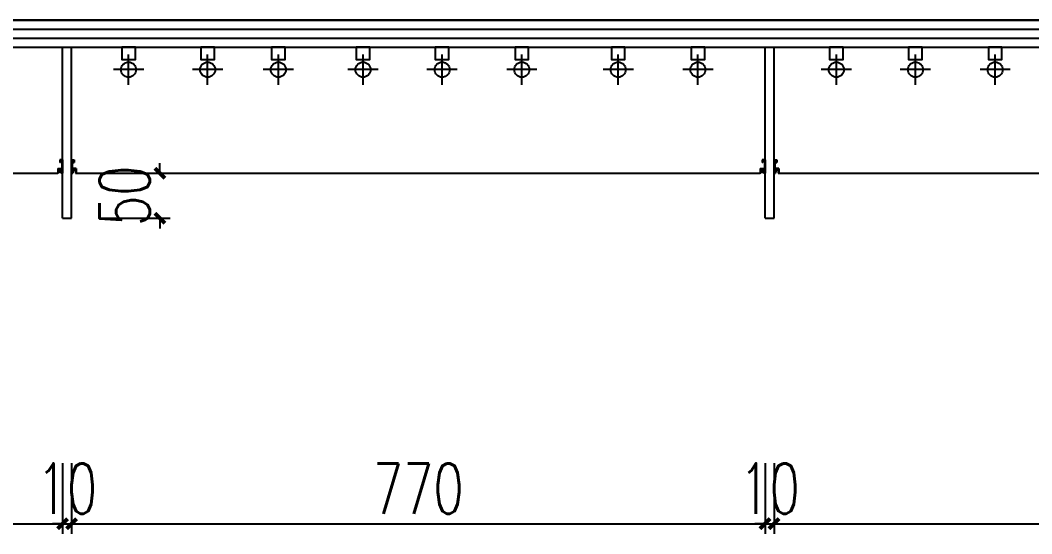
# Model space of a CAD drawing. Header units: millimetres. Extents: x 5625199 to 7433318, y -3316392 to -2552493.
# Drawn here: x 5940188 to 5941311, y -2593437 to -2592866 of the extents above; entities that cross this region are included whole.
import ezdxf

# ---------------------------------------------------------------- set-up
doc = ezdxf.new("R2010")
doc.units = ezdxf.units.MM
doc.header["$PDMODE"] = 35
doc.header["$PDSIZE"] = -10
for name, color, linetype in [('155', 155, 'Continuous'), ('C-灯具', 51, 'Continuous'), ('D-外部标注', 165, 'Continuous'), ('P-天花', 4, 'Continuous')]:
    doc.layers.add(name, color=color, linetype=linetype)
doc.styles.add('标注-尺寸', font='simplex.shx', dxfattribs={"width": 0.7})
doc.dimstyles.new('MS55', dxfattribs={"dimscale": 0, "dimtxt": 5, "dimasz": 1, "dimexe": 1, "dimexo": 0.8, "dimgap": 1, "dimtad": 1, "dimdec": 0, "dimrnd": 5, "dimdsep": 46, "dimtxsty": '标注-尺寸', "dimblk": 'ARCHTICK', "dimcen": 0, "dimdle": 0.5, "dimclrd": 256, "dimclre": 256, "dimclrt": 50, "dimadec": 0, "dimazin": 0, "dimtfac": 1, "dimtdec": 0, "dimtix": 1, "dimtofl": 0, "dimtmove": 2, "dimatfit": 3, "dimldrblk": 'jt2', "dimfxl": 6, "dimfxlon": 1, "dimtvp": 1, "dimtolj": 1, "dimtzin": 0, "dimarcsym": 0})

# ---------------------------------------------------------------- blocks, each defined once
blk = doc.blocks.new('A$C0C1D23EB')
at = {"layer": 'D-外部标注', "color": 8, "linetype": 'ByBlock'}
for p, q in [((0, 10), (0, 0)), ((0, 10), (2, 10)), ((0.5, 9.5), (0.5, 0.5)), ((0.5, 9.5), (1.5, 9.5)), ((1.5, 9.5), (1.5, 8)), ((1.5, 8), (2, 8)), ((2, 10), (2, 8)), ((0, 0), (1, 0)), ((3.5, 3.5), (0.5, 3.5)), ((3, 3), (0.5, 3)), ((0.5, 0.5), (0.64, 0.5)), ((0.64, 0.5), (1.47, 3)), ((1, 0), (2, 3)), ((3, 3), (3, 0)), ((3, 0), (3.5, 0)), ((3.5, 3.5), (3.5, 0))]:
    blk.add_line(p, q, dxfattribs=at)
blk = doc.blocks.new('A$C3DAF4441')
at = {"layer": 'C-灯具'}
for p, q in [((21.9, 54.3), (21.9, 10.5)), ((0, 32.4), (43.8, 32.4))]:
    blk.add_line(p, q, dxfattribs=at)
blk.add_lwpolyline([(12.1, 0), (31.7, 0), (31.7, 17.7), (12.1, 17.7)], close=True, dxfattribs=at)
blk.add_circle((21.9, 32.4), 10.9, dxfattribs=at)
blk = doc.blocks.new('_ArchTick')
at = {"color": 0, "linetype": 'ByBlock', "const_width": 0.4}
blk.add_lwpolyline([(-0.5, -0.5), (0.5, 0.5)], dxfattribs=at)
blk = doc.blocks.new('*D735')
at = {"layer": '155', "lineweight": -2, "ltscale": 500, "transparency": 16777216}
for p, q in [((5939465.2, -2593358.4), (5939465.2, -2593436.7)), ((5940235.3, -2593358.4), (5940235.3, -2593436.7)), ((5939459.6, -2593425.5), (5940240.9, -2593425.5))]:
    blk.add_line(p, q, dxfattribs=at)
at = {"layer": 'Defpoints', "color": 0, "transparency": 16777216}
for p in [(5940235.3, -2593086.2), (5939465.2, -2593286.2), (5940235.3, -2593425.5)]:
    blk.add_point(p, dxfattribs=at)
at = {"layer": '155', "linetype": 'ByBlock', "lineweight": -2, "transparency": 16777216, "xscale": 11.18012611700634, "yscale": 11.18012611700634, "zscale": 11.18012611700634, "rotation": 180}
blk.add_blockref('_ArchTick', (5939465.2, -2593425.5), dxfattribs=at)
at = {"layer": '155', "linetype": 'ByBlock', "lineweight": -2, "transparency": 16777216, "xscale": 11.18012611700634, "yscale": 11.18012611700634, "zscale": 11.18012611700634}
blk.add_blockref('_ArchTick', (5940235.3, -2593425.5), dxfattribs=at)
at = {"layer": '155', "color": 50, "ltscale": 500, "transparency": 16777216, "insert": (5939850.2, -2593386.4), "char_height": 55.9, "attachment_point": 5, "style": '标注-尺寸'}
blk.add_mtext('\\A1;770', dxfattribs=at)
blk = doc.blocks.new('jt2')
at = {"ltscale": 0.1}
blk.add_line((0, 0), (-1, 0), dxfattribs=at)
at = {"color": 6, "ltscale": 0.1}
blk.add_lwpolyline([(-1.22, 1.26), (-0.72, 1.5), (0.02, 0), (-0.72, -1.5), (-1.22, -1.26), (0, 0), (-1.22, 1.26)], dxfattribs=at)
blk = doc.blocks.new('*D736')
at = {"layer": '155', "lineweight": -2, "ltscale": 500, "transparency": 16777216}
for p, q in [((5940235.3, -2593358.4), (5940235.3, -2593436.7)), ((5940245.3, -2593358.4), (5940245.3, -2593436.7)), ((5940235.3, -2593425.5), (5940224.1, -2593425.5)), ((5940245.3, -2593425.5), (5940256.5, -2593425.5))]:
    blk.add_line(p, q, dxfattribs=at)
at = {"layer": 'Defpoints', "color": 0, "transparency": 16777216}
for p in [(5940235.3, -2593086.2), (5940245.3, -2593086.2), (5940245.3, -2593425.5)]:
    blk.add_point(p, dxfattribs=at)
at = {"layer": '155', "linetype": 'ByBlock', "lineweight": -2, "transparency": 16777216, "xscale": 11.18012611700634, "yscale": 11.18012611700634, "zscale": 11.18012611700634}
blk.add_blockref('_ArchTick', (5940235.3, -2593425.5), dxfattribs=at)
at = {"layer": '155', "linetype": 'ByBlock', "lineweight": -2, "transparency": 16777216, "xscale": 11.18012611700634, "yscale": 11.18012611700634, "zscale": 11.18012611700634, "rotation": 180}
blk.add_blockref('_ArchTick', (5940245.3, -2593425.5), dxfattribs=at)
at = {"layer": '155', "color": 50, "ltscale": 500, "transparency": 16777216, "insert": (5940240.3, -2593386.4), "char_height": 55.9, "attachment_point": 5, "style": '标注-尺寸'}
blk.add_mtext('\\A1;10', dxfattribs=at)
blk = doc.blocks.new('*D737')
at = {"layer": '155', "lineweight": -2, "ltscale": 500, "transparency": 16777216}
for p, q in [((5940245.3, -2593358.4), (5940245.3, -2593436.7)), ((5941015.3, -2593358.4), (5941015.3, -2593436.7)), ((5940239.7, -2593425.5), (5941020.9, -2593425.5))]:
    blk.add_line(p, q, dxfattribs=at)
at = {"layer": 'Defpoints', "color": 0, "transparency": 16777216}
for p in [(5940245.3, -2593086.2), (5941015.3, -2593086.2), (5941015.3, -2593425.5)]:
    blk.add_point(p, dxfattribs=at)
at = {"layer": '155', "linetype": 'ByBlock', "lineweight": -2, "transparency": 16777216, "xscale": 11.18012611700634, "yscale": 11.18012611700634, "zscale": 11.18012611700634, "rotation": 180}
blk.add_blockref('_ArchTick', (5940245.3, -2593425.5), dxfattribs=at)
at = {"layer": '155', "linetype": 'ByBlock', "lineweight": -2, "transparency": 16777216, "xscale": 11.18012611700634, "yscale": 11.18012611700634, "zscale": 11.18012611700634}
blk.add_blockref('_ArchTick', (5941015.3, -2593425.5), dxfattribs=at)
at = {"layer": '155', "color": 50, "ltscale": 500, "transparency": 16777216, "insert": (5940630.3, -2593386.4), "char_height": 55.9, "attachment_point": 5, "style": '标注-尺寸'}
blk.add_mtext('\\A1;770', dxfattribs=at)
blk = doc.blocks.new('*D738')
at = {"layer": '155', "lineweight": -2, "ltscale": 500, "transparency": 16777216}
for p, q in [((5941015.3, -2593358.4), (5941015.3, -2593436.7)), ((5941025.3, -2593358.4), (5941025.3, -2593436.7)), ((5941015.3, -2593425.5), (5941004.1, -2593425.5)), ((5941025.3, -2593425.5), (5941036.5, -2593425.5))]:
    blk.add_line(p, q, dxfattribs=at)
at = {"layer": 'Defpoints', "color": 0, "transparency": 16777216}
for p in [(5941015.3, -2593086.2), (5941025.3, -2593086.2), (5941025.3, -2593425.5)]:
    blk.add_point(p, dxfattribs=at)
at = {"layer": '155', "linetype": 'ByBlock', "lineweight": -2, "transparency": 16777216, "xscale": 11.18012611700634, "yscale": 11.18012611700634, "zscale": 11.18012611700634}
blk.add_blockref('_ArchTick', (5941015.3, -2593425.5), dxfattribs=at)
at = {"layer": '155', "linetype": 'ByBlock', "lineweight": -2, "transparency": 16777216, "xscale": 11.18012611700634, "yscale": 11.18012611700634, "zscale": 11.18012611700634, "rotation": 180}
blk.add_blockref('_ArchTick', (5941025.3, -2593425.5), dxfattribs=at)
at = {"layer": '155', "color": 50, "ltscale": 500, "transparency": 16777216, "insert": (5941020.3, -2593386.4), "char_height": 55.9, "attachment_point": 5, "style": '标注-尺寸'}
blk.add_mtext('\\A1;10', dxfattribs=at)
blk = doc.blocks.new('*D739')
at = {"layer": '155', "lineweight": -2, "ltscale": 500, "transparency": 16777216}
for p, q in [((5941025.3, -2593358.4), (5941025.3, -2593436.7)), ((5941795.3, -2593358.4), (5941795.3, -2593436.7)), ((5941019.7, -2593425.5), (5941800.9, -2593425.5))]:
    blk.add_line(p, q, dxfattribs=at)
at = {"layer": 'Defpoints', "color": 0, "transparency": 16777216}
for p in [(5941025.3, -2593086.2), (5941795.3, -2593086.2), (5941795.3, -2593425.5)]:
    blk.add_point(p, dxfattribs=at)
at = {"layer": '155', "linetype": 'ByBlock', "lineweight": -2, "transparency": 16777216, "xscale": 11.18012611700634, "yscale": 11.18012611700634, "zscale": 11.18012611700634, "rotation": 180}
blk.add_blockref('_ArchTick', (5941025.3, -2593425.5), dxfattribs=at)
at = {"layer": '155', "linetype": 'ByBlock', "lineweight": -2, "transparency": 16777216, "xscale": 11.18012611700634, "yscale": 11.18012611700634, "zscale": 11.18012611700634}
blk.add_blockref('_ArchTick', (5941795.3, -2593425.5), dxfattribs=at)
at = {"layer": '155', "color": 50, "ltscale": 500, "transparency": 16777216, "insert": (5941410.3, -2593386.4), "char_height": 55.9, "attachment_point": 5, "style": '标注-尺寸'}
blk.add_mtext('\\A1;770', dxfattribs=at)
blk = doc.blocks.new('*D747')
at = {"layer": '155', "lineweight": -2, "ltscale": 500, "transparency": 16777216}
for p, q in [((5940343.5, -2593036.2), (5940343.5, -2593025)), ((5940276.4, -2593036.2), (5940354.7, -2593036.2)), ((5940276.4, -2593086.2), (5940354.7, -2593086.2)), ((5940343.5, -2593086.2), (5940343.5, -2593097.4))]:
    blk.add_line(p, q, dxfattribs=at)
at = {"layer": 'Defpoints', "color": 0, "transparency": 16777216}
for p in [(5940261.7, -2593036.2), (5940343.5, -2593036.2), (5940245.3, -2593086.2)]:
    blk.add_point(p, dxfattribs=at)
at = {"layer": '155', "linetype": 'ByBlock', "lineweight": -2, "transparency": 16777216, "xscale": 11.18012611700634, "yscale": 11.18012611700634, "zscale": 11.18012611700634}
for p, rotation in [((5940343.5, -2593036.2), 270), ((5940343.5, -2593086.2), 90)]:
    blk.add_blockref('_ArchTick', p, dxfattribs=dict(at, rotation=rotation))
at = {"layer": '155', "color": 50, "ltscale": 500, "transparency": 16777216, "insert": (5940304.4, -2593061.2), "char_height": 55.9, "attachment_point": 5, "rotation": 90, "style": '标注-尺寸'}
blk.add_mtext('\\A1;50', dxfattribs=at)

msp = doc.modelspace()

# ---------------------------------------------------------------- linework, layer by layer
at = {"color": 4, "linetype": 'ByBlock'}
for p, q in [((5939455.19, -2592866.19), (5943355.41, -2592866.19)), ((5939455.19, -2592876.19), (5943355.41, -2592876.19)), ((5939455.19, -2592886.19, 0), (5943345.41, -2592886.19, 0)), ((5939455.19, -2592896.19, 0), (5943345.41, -2592896.19, 0)), ((5940235.29, -2593086.19), (5940235.29, -2592896.19)), ((5940245.29, -2593086.19), (5940245.29, -2592896.19)), ((5941015.29, -2593086.19), (5941015.29, -2592896.19)), ((5941025.29, -2593086.19), (5941025.29, -2592896.19)), ((5940235.29, -2593086.19), (5940245.29, -2593086.19)), ((5941015.29, -2593086.19), (5941025.29, -2593086.19))]:
    msp.add_line(p, q, dxfattribs=at)
at = {"color": 4}
msp.add_line((5943354.64, -2592866.19, 0), (5939465.19, -2592866.19, 0), dxfattribs=at)
at = {"color": 8, "linetype": 'ByBlock'}
for p, q in [((5939475.19, -2592866.19, 0), (5943345.41, -2592866.19, 0)), ((5939475.19, -2592896.19), (5943345.41, -2592896.19)), ((5939470.44, -2593036.19, 0), (5940230.04, -2593036.19, 0)), ((5940250.54, -2593036.19, 0), (5941010.04, -2593036.19, 0)), ((5941030.54, -2593036.19, 0), (5941790.04, -2593036.19, 0))]:
    msp.add_line(p, q, dxfattribs=at)
at = {"layer": 'P-天花'}
msp.add_line((5939455.19, -2592866.19), (5943354.64, -2592866.19, 0), dxfattribs=at)

# ---------------------------------------------------------------- block references
at = {"layer": 'D-外部标注', "xscale": 0.7680000000000002, "yscale": 0.7680000000000002, "zscale": 0.7680000000000002, "rotation": 180}
for p in [(5940325.51, -2592896.19, 0), (5940413.27, -2592896.19, 0), (5940491.79, -2592896.19, 0), (5940585.82, -2592896.19, 0), (5940673.59, -2592896.19, 0), (5940762.11, -2592896.19, 0), (5940869.12, -2592896.19, 0), (5940957.64, -2592896.19, 0), (5941111.35, -2592896.19, 0), (5941199.12, -2592896.19, 0), (5941287.63, -2592896.19, 0)]:
    msp.add_blockref('A$C3DAF4441', p, dxfattribs=at)
at = {"layer": 'D-外部标注', "color": 15, "yscale": 1.5, "zscale": 1.5}
for p, xscale in [((5940235.29, -2593036.19, 0), -1.5), ((5940245.29, -2593036.19, 0), 1.5), ((5941015.29, -2593036.19, 0), -1.5), ((5941025.29, -2593036.19, 0), 1.5)]:
    msp.add_blockref('A$C0C1D23EB', p, dxfattribs=dict(at, xscale=xscale))

# ---------------------------------------------------------------- dimensions: what is measured, and where the dimension line sits
at = {"layer": '155', "ltscale": 500}
dim = msp.add_linear_dim(base=(5940343.5, -2593036.19), p1=(5940245.29, -2593086.19), p2=(5940261.66, -2593036.19, 0), angle=90, dimstyle='MS55', override={"dimscale": 11.180126}, dxfattribs=at)
dim.commit()
dim.dimension.update_dxf_attribs({"geometry": '*D747', "text_midpoint": (5940304.36, -2593061.19)})
for base, p1, p2, picture, middle in [((5940235.29, -2593425.5), (5939465.19, -2593286.19), (5940235.29, -2593086.19), '*D735', (5939850.24, -2593386.37)), ((5940245.29, -2593425.5), (5940235.29, -2593086.19), (5940245.29, -2593086.19), '*D736', (5940240.29, -2593386.37)), ((5941015.29, -2593425.5), (5940245.29, -2593086.19), (5941015.29, -2593086.19), '*D737', (5940630.29, -2593386.37)), ((5941025.29, -2593425.5), (5941015.29, -2593086.19), (5941025.29, -2593086.19), '*D738', (5941020.29, -2593386.37)), ((5941795.29, -2593425.5), (5941025.29, -2593086.19), (5941795.29, -2593086.19), '*D739', (5941410.29, -2593386.37))]:
    dim = msp.add_linear_dim(base=base, p1=p1, p2=p2, dimstyle='MS55', override={"dimscale": 11.180126}, dxfattribs=at)
    dim.commit()
    dim.dimension.update_dxf_attribs({"geometry": picture, "text_midpoint": middle})

doc.saveas('drawing.dxf')
